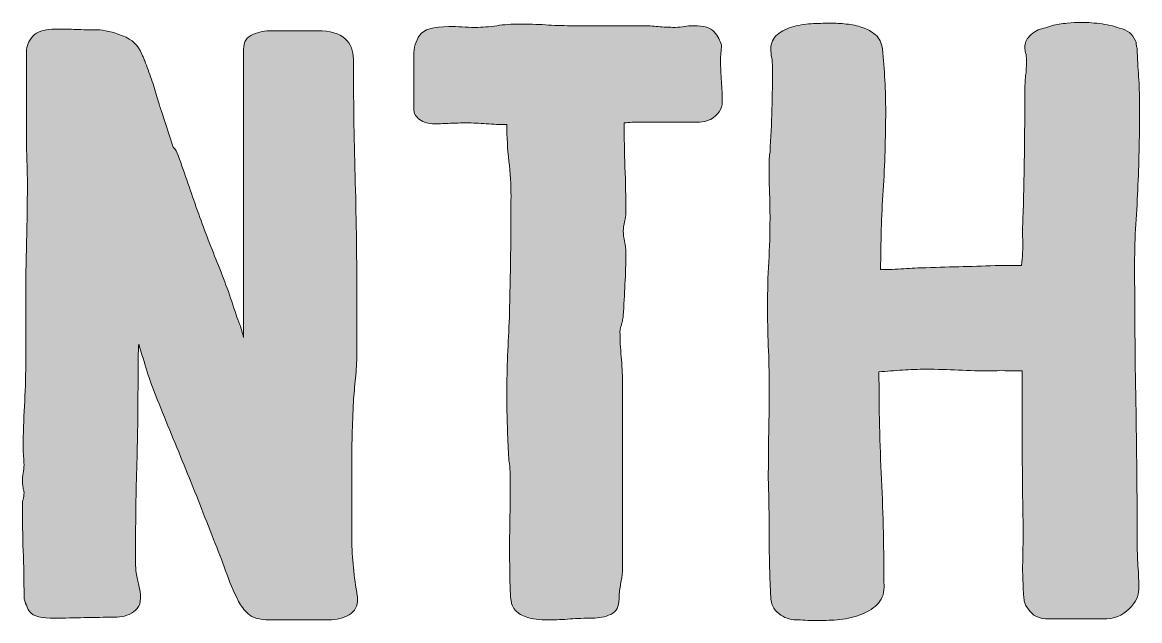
# Model space of a CAD drawing. Header units: inches. Extents: x 97 to 984, y -1026 to -54.
# Drawn here: x 499 to 982.7, y -742.6 to -483.6 of the extents above; entities that cross this region are included whole.
import ezdxf

# ---------------------------------------------------------------- set-up
doc = ezdxf.new("R2010")
doc.units = ezdxf.units.IN
doc.header["$MEASUREMENT"] = 0
doc.layers.add('Layer 1', color=7, linetype='Continuous')

# ---------------------------------------------------------------- blocks, each defined once
blk = doc.blocks.new('block 2')
at = {"layer": 'Layer 1', "true_color": 0x1f9d48}
h = blk.add_hatch(color=114, dxfattribs=at)
h.dxf.hatch_style = 2
edge = h.paths.add_edge_path()
edge.add_spline(control_points=[(931.89, -634.51), (931.89, -634.51), (928.63, -634.51), (928.63, -634.51), (927.66, -634.51), (926.75, -634.51), (925.91, -634.51), (925.06, -634.51), (924.03, -634.39), (922.82, -634.14), (921.85, -634.39), (920.4, -634.51), (918.47, -634.51), (913.62, -634.51), (908.91, -634.39), (904.32, -634.14), (899.72, -633.91), (895, -633.78), (890.16, -633.78), (886.77, -633.78), (883.39, -633.91), (880, -634.14), (876.61, -634.39), (873.23, -634.63), (869.84, -634.87), (869.84, -650.6), (870.21, -666.14), (870.93, -681.5), (871.66, -696.86), (872.02, -712.4), (872.02, -728.13), (872.02, -731.27), (870.99, -733.82), (868.93, -735.75), (866.88, -737.69), (864.34, -739.2), (861.32, -740.28), (858.29, -741.37), (855.08, -742.04), (851.7, -742.28), (848.31, -742.52), (845.41, -742.64), (842.99, -742.64), (841.05, -742.64), (839.36, -742.58), (837.91, -742.46), (836.46, -742.34), (835.13, -742.28), (833.92, -742.28), (831.26, -742.28), (828.78, -741.37), (826.48, -739.56), (824.18, -737.74), (823.03, -735.39), (823.03, -732.48), (822.54, -724.02), (822.31, -715.49), (822.31, -706.9), (822.31, -698.32), (822.18, -689.79), (821.94, -681.32), (821.94, -674.55), (822, -667.84), (822.12, -661.18), (822.25, -654.53), (822.31, -647.81), (822.31, -641.04), (822.31, -635.23), (822.18, -629.43), (821.94, -623.62), (821.7, -617.81), (821.58, -612.01), (821.58, -606.2), (821.58, -599.92), (821.76, -593.63), (822.12, -587.33), (822.49, -581.05), (822.67, -574.76), (822.67, -568.47), (822.67, -565.08), (822.61, -561.57), (822.49, -557.94), (822.36, -554.31), (822.31, -550.81), (822.31, -547.42), (822.31, -546.21), (822.31, -544.94), (822.31, -543.61), (822.31, -542.28), (822.43, -541.01), (822.67, -539.8), (823.4, -527.46), (823.76, -515.12), (823.76, -502.79), (823.76, -501.58), (823.63, -500.31), (823.4, -498.97), (823.15, -497.65), (823.03, -496.38), (823.03, -495.16), (823.03, -492.51), (824, -490.39), (825.94, -488.81), (827.87, -487.24), (830.23, -486.09), (833.01, -485.37), (835.79, -484.64), (838.64, -484.22), (841.54, -484.1), (844.44, -483.98), (846.86, -483.92), (848.8, -483.92), (850.97, -483.92), (853.27, -484.04), (855.69, -484.28), (858.11, -484.52), (860.41, -485), (862.59, -485.73), (864.76, -486.46), (866.7, -487.54), (868.39, -489), (870.08, -490.45), (871.05, -492.51), (871.3, -495.16), (871.78, -499.52), (872.14, -504), (872.38, -508.59), (872.62, -513.19), (872.75, -517.66), (872.75, -522.02), (872.75, -533.63), (872.38, -545.06), (871.66, -556.31), (870.93, -567.56), (870.57, -578.99), (870.57, -590.6), (873.95, -590.6), (877.28, -590.48), (880.55, -590.24), (883.81, -590), (887.02, -589.87), (890.16, -589.87), (895.73, -589.64), (901.11, -589.45), (906.31, -589.33), (911.51, -589.21), (916.77, -589.03), (922.1, -588.79), (922.1, -588.79), (928.99, -588.79), (928.99, -588.79), (928.99, -588.79), (931.53, -588.79), (931.53, -588.79), (932.01, -585.16), (932.19, -581.47), (932.08, -577.72), (931.95, -573.97), (932.01, -570.16), (932.26, -566.29), (932.5, -557.58), (932.68, -548.81), (932.8, -539.98), (932.92, -531.15), (932.98, -522.26), (932.98, -513.31), (932.98, -511.13), (933.1, -508.95), (933.34, -506.78), (933.58, -504.6), (933.71, -502.3), (933.71, -499.88), (933.71, -498.67), (933.58, -497.65), (933.34, -496.8), (933.1, -495.95), (932.98, -495.16), (932.98, -494.44), (932.98, -492.51), (933.58, -490.94), (934.8, -489.72), (936, -488.51), (937.09, -487.67), (938.06, -487.18), (939.03, -486.7), (940.06, -486.34), (941.15, -486.09), (942.24, -485.86), (943.38, -485.49), (944.6, -485), (946.77, -484.52), (949.01, -484.16), (951.31, -483.92), (953.6, -483.68), (955.48, -483.55), (956.93, -483.55), (959.35, -483.55), (962.13, -483.73), (965.28, -484.1), (968.42, -484.46), (971.32, -485.13), (973.99, -486.09), (977.37, -486.82), (979.67, -488.63), (980.88, -491.54), (981.12, -492.02), (981.24, -492.57), (981.24, -493.17), (981.24, -493.78), (981.36, -494.32), (981.61, -494.8), (981.61, -494.8), (981.61, -496.62), (981.61, -496.62), (981.85, -500.73), (982.09, -504.66), (982.33, -508.41), (982.57, -512.16), (982.69, -516.09), (982.69, -520.2), (982.69, -525.77), (982.63, -531.39), (982.51, -537.08), (982.39, -542.76), (982.21, -548.39), (981.97, -553.95), (981.73, -559.76), (981.43, -565.44), (981.06, -571), (980.7, -576.57), (980.52, -582.25), (980.52, -588.06), (980.52, -608.38), (980.7, -628.46), (981.06, -648.3), (981.43, -668.13), (981.61, -688.09), (981.61, -708.17), (981.61, -711.8), (981.73, -715.37), (981.97, -718.87), (982.21, -722.38), (982.33, -725.83), (982.33, -729.22), (982.33, -731.88), (980.94, -734.66), (978.16, -737.56), (975.38, -740.46), (971.56, -741.92), (966.73, -741.92), (966.73, -741.92), (943.51, -741.92), (943.51, -741.92), (939.15, -741.92), (936.12, -740.46), (934.43, -737.56), (933.22, -736.11), (932.62, -734.54), (932.62, -732.85), (932.13, -727.53), (931.95, -722.27), (932.08, -717.06), (932.19, -711.86), (932.26, -706.6), (932.26, -701.27), (932.01, -690.39), (931.89, -679.5), (931.89, -668.62), (931.89, -657.73), (931.89, -646.84), (931.89, -635.96), (931.89, -635.96), (931.89, -634.51), (931.89, -634.51)], knot_values=[0, 0, 0, 0, 1, 1, 1, 2, 2, 2, 3, 3, 3, 4, 4, 4, 5, 5, 5, 6, 6, 6, 7, 7, 7, 8, 8, 8, 9, 9, 9, 10, 10, 10, 11, 11, 11, 12, 12, 12, 13, 13, 13, 14, 14, 14, 15, 15, 15, 16, 16, 16, 17, 17, 17, 18, 18, 18, 19, 19, 19, 20, 20, 20, 21, 21, 21, 22, 22, 22, 23, 23, 23, 24, 24, 24, 25, 25, 25, 26, 26, 26, 27, 27, 27, 28, 28, 28, 29, 29, 29, 30, 30, 30, 31, 31, 31, 32, 32, 32, 33, 33, 33, 34, 34, 34, 35, 35, 35, 36, 36, 36, 37, 37, 37, 38, 38, 38, 39, 39, 39, 40, 40, 40, 41, 41, 41, 42, 42, 42, 43, 43, 43, 44, 44, 44, 45, 45, 45, 46, 46, 46, 47, 47, 47, 48, 48, 48, 49, 49, 49, 50, 50, 50, 51, 51, 51, 52, 52, 52, 53, 53, 53, 54, 54, 54, 55, 55, 55, 56, 56, 56, 57, 57, 57, 58, 58, 58, 59, 59, 59, 60, 60, 60, 61, 61, 61, 62, 62, 62, 63, 63, 63, 64, 64, 64, 65, 65, 65, 66, 66, 66, 67, 67, 67, 68, 68, 68, 69, 69, 69, 70, 70, 70, 71, 71, 71, 72, 72, 72, 73, 73, 73, 74, 74, 74, 75, 75, 75, 76, 76, 76, 77, 77, 77, 78, 78, 78, 79, 79, 79, 80, 80, 80, 81, 81, 81, 82, 82, 82, 83, 83, 83, 84, 84, 84, 85, 85, 85, 86, 86, 86, 87, 87, 87, 88, 88, 88, 89, 89, 89, 90, 90, 90, 91, 91, 91, 91], degree=3, periodic=1)
h = blk.add_hatch(color=114, dxfattribs=at)
h.dxf.hatch_style = 2
edge = h.paths.add_edge_path()
edge.add_spline(control_points=[(594.79, -619.99), (594.79, -619.99), (594.79, -615.28), (594.79, -615.28), (594.79, -615.28), (594.79, -503.87), (594.79, -503.87), (594.79, -503.87), (594.79, -497.71), (594.79, -497.71), (594.79, -497.71), (594.79, -495.16), (594.79, -495.16), (594.79, -492.02), (596.12, -489.9), (598.78, -488.81), (601.44, -487.73), (604.1, -487.18), (606.77, -487.18), (606.77, -487.18), (626.72, -487.18), (626.72, -487.18), (632.29, -487.18), (636.28, -488.33), (638.7, -490.63), (641.11, -492.93), (642.33, -495.89), (642.33, -499.52), (642.33, -516.46), (642.56, -533.27), (643.05, -549.96), (643.53, -566.65), (643.78, -583.59), (643.78, -600.76), (643.78, -600.76), (643.78, -627.25), (643.78, -627.25), (643.78, -630.64), (643.6, -634.09), (643.23, -637.59), (642.87, -641.1), (642.56, -644.55), (642.33, -647.93), (641.84, -657.61), (641.6, -667.23), (641.6, -676.78), (641.6, -686.34), (641.6, -695.96), (641.6, -705.63), (641.6, -714.1), (642.33, -722.32), (643.78, -730.3), (643.78, -730.79), (643.83, -731.27), (643.96, -731.76), (644.08, -732.24), (644.14, -732.73), (644.14, -733.21), (644.14, -736.35), (642.93, -738.65), (640.51, -740.1), (638.09, -741.55), (635.07, -742.28), (631.44, -742.28), (631.44, -742.28), (606.04, -742.28), (606.04, -742.28), (601.68, -742.28), (598.6, -741.43), (596.79, -739.74), (594.97, -738.05), (593.58, -736.23), (592.61, -734.3), (590.44, -729.94), (588.56, -725.53), (586.99, -721.05), (585.41, -716.58), (583.66, -712.04), (581.73, -707.44), (577.85, -697.28), (573.86, -687.19), (569.75, -677.14), (565.64, -667.11), (561.53, -657.01), (557.42, -646.84), (555.72, -642.73), (554.27, -638.74), (553.06, -634.87), (551.85, -631), (550.64, -627.01), (549.43, -622.89), (549.19, -625.56), (549.07, -628.34), (549.07, -631.24), (549.07, -634.14), (549.07, -636.93), (549.07, -639.59), (549.07, -651.92), (548.89, -664.32), (548.52, -676.78), (548.16, -689.24), (547.98, -701.64), (547.98, -713.97), (547.98, -715.19), (547.98, -716.46), (547.98, -717.79), (547.98, -719.12), (548.1, -720.51), (548.34, -721.96), (548.58, -723.9), (548.94, -725.71), (549.43, -727.4), (549.91, -729.1), (550.16, -730.91), (550.16, -732.85), (550.16, -734.78), (549.67, -736.29), (548.71, -737.38), (547.74, -738.47), (546.59, -739.32), (545.26, -739.92), (543.93, -740.53), (542.54, -740.89), (541.09, -741.01), (539.64, -741.13), (538.42, -741.19), (537.46, -741.19), (532.86, -741.19), (528.44, -741.25), (524.21, -741.37), (519.98, -741.5), (515.56, -741.55), (510.97, -741.55), (505.89, -741.55), (502.74, -740.28), (501.53, -737.74), (500.32, -735.2), (499.72, -733.33), (499.72, -732.12), (499.72, -725.35), (499.59, -718.75), (499.36, -712.34), (499.11, -705.94), (498.99, -699.34), (498.99, -692.57), (498.99, -691.6), (499.11, -690.75), (499.36, -690.03), (499.59, -689.3), (499.72, -688.34), (499.72, -687.12), (499.72, -686.64), (499.59, -686.16), (499.36, -685.67), (499.36, -685.19), (499.29, -684.64), (499.17, -684.04), (499.05, -683.44), (498.99, -682.89), (498.99, -682.41), (498.99, -681.2), (499.11, -679.99), (499.36, -678.78), (499.59, -677.57), (499.72, -676.36), (499.72, -675.15), (499.72, -673.94), (499.66, -672.73), (499.54, -671.52), (499.41, -670.31), (499.36, -669.1), (499.36, -667.89), (499.36, -661.6), (499.54, -655.55), (499.9, -649.75), (500.26, -643.94), (500.45, -637.9), (500.45, -631.6), (500.45, -631.6), (500.45, -605.48), (500.45, -605.48), (500.45, -596.77), (500.56, -588.06), (500.81, -579.35), (501.05, -570.64), (501.17, -561.93), (501.17, -553.22), (501.17, -550.08), (501.11, -547), (500.99, -543.97), (500.87, -540.95), (500.81, -537.87), (500.81, -534.72), (500.81, -534.72), (500.81, -496.25), (500.81, -496.25), (500.81, -493.84), (501.71, -491.6), (503.53, -489.54), (505.34, -487.49), (508.67, -486.46), (513.51, -486.46), (516.65, -486.46), (519.61, -486.52), (522.4, -486.64), (525.18, -486.76), (528.14, -486.82), (531.29, -486.82), (534.43, -486.82), (538.12, -487.67), (542.36, -489.36), (546.59, -491.05), (549.31, -493.59), (550.52, -496.98), (550.76, -497.47), (551, -497.95), (551.25, -498.43), (551.49, -498.92), (551.73, -499.52), (551.97, -500.24), (552.46, -501.46), (552.94, -502.73), (553.42, -504.06), (553.9, -505.39), (554.39, -506.78), (554.87, -508.23), (555.84, -510.89), (556.69, -513.55), (557.42, -516.21), (558.14, -518.88), (558.74, -520.81), (559.23, -522.02), (559.23, -522.02), (564.31, -537.62), (564.31, -537.62), (565.27, -538.59), (566, -539.8), (566.49, -541.25), (567.94, -545.37), (569.33, -549.36), (570.66, -553.22), (571.99, -557.1), (573.38, -561.09), (574.83, -565.2), (577.49, -572.7), (580.33, -580.14), (583.36, -587.51), (586.38, -594.9), (589.1, -602.46), (591.52, -610.2), (592.01, -611.41), (592.55, -612.86), (593.16, -614.55), (593.76, -616.24), (594.3, -618.06), (594.79, -619.99)], knot_values=[0, 0, 0, 0, 1, 1, 1, 2, 2, 2, 3, 3, 3, 4, 4, 4, 5, 5, 5, 6, 6, 6, 7, 7, 7, 8, 8, 8, 9, 9, 9, 10, 10, 10, 11, 11, 11, 12, 12, 12, 13, 13, 13, 14, 14, 14, 15, 15, 15, 16, 16, 16, 17, 17, 17, 18, 18, 18, 19, 19, 19, 20, 20, 20, 21, 21, 21, 22, 22, 22, 23, 23, 23, 24, 24, 24, 25, 25, 25, 26, 26, 26, 27, 27, 27, 28, 28, 28, 29, 29, 29, 30, 30, 30, 31, 31, 31, 32, 32, 32, 33, 33, 33, 34, 34, 34, 35, 35, 35, 36, 36, 36, 37, 37, 37, 38, 38, 38, 39, 39, 39, 40, 40, 40, 41, 41, 41, 42, 42, 42, 43, 43, 43, 44, 44, 44, 45, 45, 45, 46, 46, 46, 47, 47, 47, 48, 48, 48, 49, 49, 49, 50, 50, 50, 51, 51, 51, 52, 52, 52, 53, 53, 53, 54, 54, 54, 55, 55, 55, 56, 56, 56, 57, 57, 57, 58, 58, 58, 59, 59, 59, 60, 60, 60, 61, 61, 61, 62, 62, 62, 63, 63, 63, 64, 64, 64, 65, 65, 65, 66, 66, 66, 67, 67, 67, 68, 68, 68, 69, 69, 69, 70, 70, 70, 71, 71, 71, 72, 72, 72, 73, 73, 73, 74, 74, 74, 75, 75, 75, 76, 76, 76, 77, 77, 77, 78, 78, 78, 79, 79, 79, 80, 80, 80, 81, 81, 81, 82, 82, 82, 83, 83, 83, 84, 84, 84, 85, 85, 85, 85], degree=3, periodic=1)
at = {"layer": 'Layer 1', "true_color": 0xea2625}
h = blk.add_hatch(color=20, dxfattribs=at)
h.dxf.hatch_style = 2
edge = h.paths.add_edge_path()
edge.add_spline(control_points=[(759.53, -527.1), (759.53, -533.39), (759.65, -539.8), (759.89, -546.33), (760.13, -552.86), (760.26, -559.39), (760.26, -565.92), (760.26, -567.14), (760.08, -568.47), (759.71, -569.92), (759.35, -571.37), (759.17, -572.7), (759.17, -573.91), (759.17, -575.36), (759.35, -576.87), (759.71, -578.44), (760.08, -580.02), (760.26, -581.65), (760.26, -583.34), (760.26, -587.94), (760.13, -592.48), (759.89, -596.95), (759.65, -601.43), (759.41, -605.97), (759.17, -610.56), (759.17, -611.05), (759.11, -611.46), (758.99, -611.83), (758.86, -612.19), (758.8, -612.62), (758.8, -613.1), (758.56, -613.58), (758.44, -613.95), (758.44, -614.19), (758.44, -614.43), (758.32, -614.79), (758.08, -615.28), (757.84, -616), (757.72, -616.73), (757.72, -617.45), (757.72, -621.08), (757.9, -624.71), (758.26, -628.34), (758.62, -631.97), (758.8, -635.6), (758.8, -639.22), (758.8, -639.22), (758.8, -719.78), (758.8, -719.78), (758.8, -721.72), (758.62, -723.59), (758.26, -725.41), (757.9, -727.22), (757.59, -729.1), (757.35, -731.03), (757.35, -731.03), (757.35, -733.21), (757.35, -733.21), (757.35, -736.6), (756.14, -738.83), (753.73, -739.92), (751.3, -741.01), (748.64, -741.55), (745.74, -741.55), (742.35, -741.55), (739.15, -741.68), (736.13, -741.92), (733.1, -742.16), (730.01, -742.28), (726.87, -742.28), (722.76, -742.28), (719.62, -741.92), (717.44, -741.19), (715.26, -740.46), (713.63, -739.5), (712.54, -738.29), (711.45, -737.08), (710.78, -735.63), (710.54, -733.93), (710.3, -732.24), (710.18, -730.3), (710.18, -728.13), (709.94, -719.91), (709.87, -711.8), (710, -703.81), (710.12, -695.83), (710.18, -687.73), (710.18, -679.5), (710.18, -677.81), (710.06, -676.18), (709.82, -674.6), (709.57, -673.03), (709.46, -671.4), (709.46, -669.7), (709.21, -665.59), (709.03, -661.36), (708.91, -657.01), (708.78, -652.65), (708.73, -648.42), (708.73, -644.3), (708.73, -638.74), (708.85, -633.24), (709.09, -627.79), (709.33, -622.35), (709.57, -616.85), (709.82, -611.28), (710.06, -602.57), (710.24, -593.87), (710.36, -585.16), (710.48, -576.45), (710.54, -567.74), (710.54, -559.03), (710.54, -553.95), (710.24, -548.81), (709.64, -543.61), (709.03, -538.41), (708.73, -533.15), (708.73, -527.82), (705.83, -527.82), (702.86, -527.7), (699.84, -527.46), (696.81, -527.22), (693.97, -527.1), (691.31, -527.1), (688.89, -527.1), (686.53, -527.16), (684.23, -527.28), (681.93, -527.4), (679.7, -527.46), (677.52, -527.46), (674.86, -527.46), (672.68, -526.86), (670.99, -525.65), (669.29, -524.44), (668.45, -522.87), (668.45, -520.93), (668.45, -520.93), (668.45, -497.71), (668.45, -497.71), (668.45, -494.56), (669.29, -491.72), (670.99, -489.18), (672.68, -486.64), (676.91, -485.37), (683.69, -485.37), (685.62, -485.37), (687.5, -485.43), (689.32, -485.55), (691.13, -485.67), (693, -485.73), (694.94, -485.73), (698.08, -485.73), (701.23, -485.49), (704.37, -485), (707.52, -484.52), (710.78, -484.28), (714.17, -484.28), (718.04, -484.28), (721.79, -484.4), (725.42, -484.64), (729.05, -484.89), (732.68, -485), (736.31, -485), (736.31, -485), (767.15, -485), (767.15, -485), (769.57, -485), (771.92, -485.13), (774.23, -485.37), (776.52, -485.61), (779, -485.73), (781.66, -485.73), (783.12, -485.73), (784.44, -485.61), (785.66, -485.37), (786.86, -485.13), (788.2, -485), (789.65, -485), (794, -485), (796.96, -485.91), (798.54, -487.73), (800.11, -489.54), (801.14, -491.42), (801.62, -493.35), (801.62, -494.56), (801.56, -495.71), (801.44, -496.8), (801.32, -497.89), (801.26, -499.04), (801.26, -500.24), (801.26, -503.15), (801.38, -506.11), (801.62, -509.14), (801.86, -512.16), (801.99, -515.12), (801.99, -518.03), (801.99, -521.17), (800.29, -523.71), (796.91, -525.65), (795.21, -526.37), (793.64, -526.73), (792.19, -526.73), (792.19, -526.73), (788.92, -526.73), (788.92, -526.73), (788.92, -526.73), (774.05, -526.73), (774.05, -526.73), (771.38, -526.73), (768.84, -526.73), (766.43, -526.73), (764, -526.73), (761.71, -526.86), (759.53, -527.1)], knot_values=[0, 0, 0, 0, 1, 1, 1, 2, 2, 2, 3, 3, 3, 4, 4, 4, 5, 5, 5, 6, 6, 6, 7, 7, 7, 8, 8, 8, 9, 9, 9, 10, 10, 10, 11, 11, 11, 12, 12, 12, 13, 13, 13, 14, 14, 14, 15, 15, 15, 16, 16, 16, 17, 17, 17, 18, 18, 18, 19, 19, 19, 20, 20, 20, 21, 21, 21, 22, 22, 22, 23, 23, 23, 24, 24, 24, 25, 25, 25, 26, 26, 26, 27, 27, 27, 28, 28, 28, 29, 29, 29, 30, 30, 30, 31, 31, 31, 32, 32, 32, 33, 33, 33, 34, 34, 34, 35, 35, 35, 36, 36, 36, 37, 37, 37, 38, 38, 38, 39, 39, 39, 40, 40, 40, 41, 41, 41, 42, 42, 42, 43, 43, 43, 44, 44, 44, 45, 45, 45, 46, 46, 46, 47, 47, 47, 48, 48, 48, 49, 49, 49, 50, 50, 50, 51, 51, 51, 52, 52, 52, 53, 53, 53, 54, 54, 54, 55, 55, 55, 56, 56, 56, 57, 57, 57, 58, 58, 58, 59, 59, 59, 60, 60, 60, 61, 61, 61, 62, 62, 62, 63, 63, 63, 64, 64, 64, 65, 65, 65, 66, 66, 66, 67, 67, 67, 68, 68, 68, 69, 69, 69, 70, 70, 70, 71, 71, 71, 71], degree=3, periodic=1)
at = {"layer": 'Layer 1', "lineweight": 0}
for points, knots in [([(931.89, -634.51), (931.89, -634.51), (928.63, -634.51), (928.63, -634.51), (927.66, -634.51), (926.75, -634.51), (925.91, -634.51), (925.06, -634.51), (924.03, -634.39), (922.82, -634.14), (921.85, -634.39), (920.4, -634.51), (918.47, -634.51), (913.62, -634.51), (908.91, -634.39), (904.32, -634.14), (899.72, -633.91), (895, -633.78), (890.16, -633.78), (886.77, -633.78), (883.39, -633.91), (880, -634.14), (876.61, -634.39), (873.23, -634.63), (869.84, -634.87), (869.84, -650.6), (870.21, -666.14), (870.93, -681.5), (871.66, -696.86), (872.02, -712.4), (872.02, -728.13), (872.02, -731.27), (870.99, -733.82), (868.93, -735.75), (866.88, -737.69), (864.34, -739.2), (861.32, -740.28), (858.29, -741.37), (855.08, -742.04), (851.7, -742.28), (848.31, -742.52), (845.41, -742.64), (842.99, -742.64), (841.05, -742.64), (839.36, -742.58), (837.91, -742.46), (836.46, -742.34), (835.13, -742.28), (833.92, -742.28), (831.26, -742.28), (828.78, -741.37), (826.48, -739.56), (824.18, -737.74), (823.03, -735.39), (823.03, -732.48), (822.54, -724.02), (822.31, -715.49), (822.31, -706.9), (822.31, -698.32), (822.18, -689.79), (821.94, -681.32), (821.94, -674.55), (822, -667.84), (822.12, -661.18), (822.25, -654.53), (822.31, -647.81), (822.31, -641.04), (822.31, -635.23), (822.18, -629.43), (821.94, -623.62), (821.7, -617.81), (821.58, -612.01), (821.58, -606.2), (821.58, -599.92), (821.76, -593.63), (822.12, -587.33), (822.49, -581.05), (822.67, -574.76), (822.67, -568.47), (822.67, -565.08), (822.61, -561.57), (822.49, -557.94), (822.36, -554.31), (822.31, -550.81), (822.31, -547.42), (822.31, -546.21), (822.31, -544.94), (822.31, -543.61), (822.31, -542.28), (822.43, -541.01), (822.67, -539.8), (823.4, -527.46), (823.76, -515.12), (823.76, -502.79), (823.76, -501.58), (823.63, -500.31), (823.4, -498.97), (823.15, -497.65), (823.03, -496.38), (823.03, -495.16), (823.03, -492.51), (824, -490.39), (825.94, -488.81), (827.87, -487.24), (830.23, -486.09), (833.01, -485.37), (835.79, -484.64), (838.64, -484.22), (841.54, -484.1), (844.44, -483.98), (846.86, -483.92), (848.8, -483.92), (850.97, -483.92), (853.27, -484.04), (855.69, -484.28), (858.11, -484.52), (860.41, -485), (862.59, -485.73), (864.76, -486.46), (866.7, -487.54), (868.39, -489), (870.08, -490.45), (871.05, -492.51), (871.3, -495.16), (871.78, -499.52), (872.14, -504), (872.38, -508.59), (872.62, -513.19), (872.75, -517.66), (872.75, -522.02), (872.75, -533.63), (872.38, -545.06), (871.66, -556.31), (870.93, -567.56), (870.57, -578.99), (870.57, -590.6), (873.95, -590.6), (877.28, -590.48), (880.55, -590.24), (883.81, -590), (887.02, -589.87), (890.16, -589.87), (895.73, -589.64), (901.11, -589.45), (906.31, -589.33), (911.51, -589.21), (916.77, -589.03), (922.1, -588.79), (922.1, -588.79), (928.99, -588.79), (928.99, -588.79), (928.99, -588.79), (931.53, -588.79), (931.53, -588.79), (932.01, -585.16), (932.19, -581.47), (932.08, -577.72), (931.95, -573.97), (932.01, -570.16), (932.26, -566.29), (932.5, -557.58), (932.68, -548.81), (932.8, -539.98), (932.92, -531.15), (932.98, -522.26), (932.98, -513.31), (932.98, -511.13), (933.1, -508.95), (933.34, -506.78), (933.58, -504.6), (933.71, -502.3), (933.71, -499.88), (933.71, -498.67), (933.58, -497.65), (933.34, -496.8), (933.1, -495.95), (932.98, -495.16), (932.98, -494.44), (932.98, -492.51), (933.58, -490.94), (934.8, -489.72), (936, -488.51), (937.09, -487.67), (938.06, -487.18), (939.03, -486.7), (940.06, -486.34), (941.15, -486.09), (942.24, -485.86), (943.38, -485.49), (944.6, -485), (946.77, -484.52), (949.01, -484.16), (951.31, -483.92), (953.6, -483.68), (955.48, -483.55), (956.93, -483.55), (959.35, -483.55), (962.13, -483.73), (965.28, -484.1), (968.42, -484.46), (971.32, -485.13), (973.99, -486.09), (977.37, -486.82), (979.67, -488.63), (980.88, -491.54), (981.12, -492.02), (981.24, -492.57), (981.24, -493.17), (981.24, -493.78), (981.36, -494.32), (981.61, -494.8), (981.61, -494.8), (981.61, -496.62), (981.61, -496.62), (981.85, -500.73), (982.09, -504.66), (982.33, -508.41), (982.57, -512.16), (982.69, -516.09), (982.69, -520.2), (982.69, -525.77), (982.63, -531.39), (982.51, -537.08), (982.39, -542.76), (982.21, -548.39), (981.97, -553.95), (981.73, -559.76), (981.43, -565.44), (981.06, -571), (980.7, -576.57), (980.52, -582.25), (980.52, -588.06), (980.52, -608.38), (980.7, -628.46), (981.06, -648.3), (981.43, -668.13), (981.61, -688.09), (981.61, -708.17), (981.61, -711.8), (981.73, -715.37), (981.97, -718.87), (982.21, -722.38), (982.33, -725.83), (982.33, -729.22), (982.33, -731.88), (980.94, -734.66), (978.16, -737.56), (975.38, -740.46), (971.56, -741.92), (966.73, -741.92), (966.73, -741.92), (943.51, -741.92), (943.51, -741.92), (939.15, -741.92), (936.12, -740.46), (934.43, -737.56), (933.22, -736.11), (932.62, -734.54), (932.62, -732.85), (932.13, -727.53), (931.95, -722.27), (932.08, -717.06), (932.19, -711.86), (932.26, -706.6), (932.26, -701.27), (932.01, -690.39), (931.89, -679.5), (931.89, -668.62), (931.89, -657.73), (931.89, -646.84), (931.89, -635.96), (931.89, -635.96), (931.89, -634.51), (931.89, -634.51)], [0, 0, 0, 0, 1, 1, 1, 2, 2, 2, 3, 3, 3, 4, 4, 4, 5, 5, 5, 6, 6, 6, 7, 7, 7, 8, 8, 8, 9, 9, 9, 10, 10, 10, 11, 11, 11, 12, 12, 12, 13, 13, 13, 14, 14, 14, 15, 15, 15, 16, 16, 16, 17, 17, 17, 18, 18, 18, 19, 19, 19, 20, 20, 20, 21, 21, 21, 22, 22, 22, 23, 23, 23, 24, 24, 24, 25, 25, 25, 26, 26, 26, 27, 27, 27, 28, 28, 28, 29, 29, 29, 30, 30, 30, 31, 31, 31, 32, 32, 32, 33, 33, 33, 34, 34, 34, 35, 35, 35, 36, 36, 36, 37, 37, 37, 38, 38, 38, 39, 39, 39, 40, 40, 40, 41, 41, 41, 42, 42, 42, 43, 43, 43, 44, 44, 44, 45, 45, 45, 46, 46, 46, 47, 47, 47, 48, 48, 48, 49, 49, 49, 50, 50, 50, 51, 51, 51, 52, 52, 52, 53, 53, 53, 54, 54, 54, 55, 55, 55, 56, 56, 56, 57, 57, 57, 58, 58, 58, 59, 59, 59, 60, 60, 60, 61, 61, 61, 62, 62, 62, 63, 63, 63, 64, 64, 64, 65, 65, 65, 66, 66, 66, 67, 67, 67, 68, 68, 68, 69, 69, 69, 70, 70, 70, 71, 71, 71, 72, 72, 72, 73, 73, 73, 74, 74, 74, 75, 75, 75, 76, 76, 76, 77, 77, 77, 78, 78, 78, 79, 79, 79, 80, 80, 80, 81, 81, 81, 82, 82, 82, 83, 83, 83, 84, 84, 84, 85, 85, 85, 86, 86, 86, 87, 87, 87, 88, 88, 88, 89, 89, 89, 90, 90, 90, 91, 91, 91, 91]), ([(594.79, -619.99), (594.79, -619.99), (594.79, -615.28), (594.79, -615.28), (594.79, -615.28), (594.79, -503.87), (594.79, -503.87), (594.79, -503.87), (594.79, -497.71), (594.79, -497.71), (594.79, -497.71), (594.79, -495.16), (594.79, -495.16), (594.79, -492.02), (596.12, -489.9), (598.78, -488.81), (601.44, -487.73), (604.1, -487.18), (606.77, -487.18), (606.77, -487.18), (626.72, -487.18), (626.72, -487.18), (632.29, -487.18), (636.28, -488.33), (638.7, -490.63), (641.11, -492.93), (642.33, -495.89), (642.33, -499.52), (642.33, -516.46), (642.56, -533.27), (643.05, -549.96), (643.53, -566.65), (643.78, -583.59), (643.78, -600.76), (643.78, -600.76), (643.78, -627.25), (643.78, -627.25), (643.78, -630.64), (643.6, -634.09), (643.23, -637.59), (642.87, -641.1), (642.56, -644.55), (642.33, -647.93), (641.84, -657.61), (641.6, -667.23), (641.6, -676.78), (641.6, -686.34), (641.6, -695.96), (641.6, -705.63), (641.6, -714.1), (642.33, -722.32), (643.78, -730.3), (643.78, -730.79), (643.83, -731.27), (643.96, -731.76), (644.08, -732.24), (644.14, -732.73), (644.14, -733.21), (644.14, -736.35), (642.93, -738.65), (640.51, -740.1), (638.09, -741.55), (635.07, -742.28), (631.44, -742.28), (631.44, -742.28), (606.04, -742.28), (606.04, -742.28), (601.68, -742.28), (598.6, -741.43), (596.79, -739.74), (594.97, -738.05), (593.58, -736.23), (592.61, -734.3), (590.44, -729.94), (588.56, -725.53), (586.99, -721.05), (585.41, -716.58), (583.66, -712.04), (581.73, -707.44), (577.85, -697.28), (573.86, -687.19), (569.75, -677.14), (565.64, -667.11), (561.53, -657.01), (557.42, -646.84), (555.72, -642.73), (554.27, -638.74), (553.06, -634.87), (551.85, -631), (550.64, -627.01), (549.43, -622.89), (549.19, -625.56), (549.07, -628.34), (549.07, -631.24), (549.07, -634.14), (549.07, -636.93), (549.07, -639.59), (549.07, -651.92), (548.89, -664.32), (548.52, -676.78), (548.16, -689.24), (547.98, -701.64), (547.98, -713.97), (547.98, -715.19), (547.98, -716.46), (547.98, -717.79), (547.98, -719.12), (548.1, -720.51), (548.34, -721.96), (548.58, -723.9), (548.94, -725.71), (549.43, -727.4), (549.91, -729.1), (550.16, -730.91), (550.16, -732.85), (550.16, -734.78), (549.67, -736.29), (548.71, -737.38), (547.74, -738.47), (546.59, -739.32), (545.26, -739.92), (543.93, -740.53), (542.54, -740.89), (541.09, -741.01), (539.64, -741.13), (538.42, -741.19), (537.46, -741.19), (532.86, -741.19), (528.44, -741.25), (524.21, -741.37), (519.98, -741.5), (515.56, -741.55), (510.97, -741.55), (505.89, -741.55), (502.74, -740.28), (501.53, -737.74), (500.32, -735.2), (499.72, -733.33), (499.72, -732.12), (499.72, -725.35), (499.59, -718.75), (499.36, -712.34), (499.11, -705.94), (498.99, -699.34), (498.99, -692.57), (498.99, -691.6), (499.11, -690.75), (499.36, -690.03), (499.59, -689.3), (499.72, -688.34), (499.72, -687.12), (499.72, -686.64), (499.59, -686.16), (499.36, -685.67), (499.36, -685.19), (499.29, -684.64), (499.17, -684.04), (499.05, -683.44), (498.99, -682.89), (498.99, -682.41), (498.99, -681.2), (499.11, -679.99), (499.36, -678.78), (499.59, -677.57), (499.72, -676.36), (499.72, -675.15), (499.72, -673.94), (499.66, -672.73), (499.54, -671.52), (499.41, -670.31), (499.36, -669.1), (499.36, -667.89), (499.36, -661.6), (499.54, -655.55), (499.9, -649.75), (500.26, -643.94), (500.45, -637.9), (500.45, -631.6), (500.45, -631.6), (500.45, -605.48), (500.45, -605.48), (500.45, -596.77), (500.56, -588.06), (500.81, -579.35), (501.05, -570.64), (501.17, -561.93), (501.17, -553.22), (501.17, -550.08), (501.11, -547), (500.99, -543.97), (500.87, -540.95), (500.81, -537.87), (500.81, -534.72), (500.81, -534.72), (500.81, -496.25), (500.81, -496.25), (500.81, -493.84), (501.71, -491.6), (503.53, -489.54), (505.34, -487.49), (508.67, -486.46), (513.51, -486.46), (516.65, -486.46), (519.61, -486.52), (522.4, -486.64), (525.18, -486.76), (528.14, -486.82), (531.29, -486.82), (534.43, -486.82), (538.12, -487.67), (542.36, -489.36), (546.59, -491.05), (549.31, -493.59), (550.52, -496.98), (550.76, -497.47), (551, -497.95), (551.25, -498.43), (551.49, -498.92), (551.73, -499.52), (551.97, -500.24), (552.46, -501.46), (552.94, -502.73), (553.42, -504.06), (553.9, -505.39), (554.39, -506.78), (554.87, -508.23), (555.84, -510.89), (556.69, -513.55), (557.42, -516.21), (558.14, -518.88), (558.74, -520.81), (559.23, -522.02), (559.23, -522.02), (564.31, -537.62), (564.31, -537.62), (565.27, -538.59), (566, -539.8), (566.49, -541.25), (567.94, -545.37), (569.33, -549.36), (570.66, -553.22), (571.99, -557.1), (573.38, -561.09), (574.83, -565.2), (577.49, -572.7), (580.33, -580.14), (583.36, -587.51), (586.38, -594.9), (589.1, -602.46), (591.52, -610.2), (592.01, -611.41), (592.55, -612.86), (593.16, -614.55), (593.76, -616.24), (594.3, -618.06), (594.79, -619.99)], [0, 0, 0, 0, 1, 1, 1, 2, 2, 2, 3, 3, 3, 4, 4, 4, 5, 5, 5, 6, 6, 6, 7, 7, 7, 8, 8, 8, 9, 9, 9, 10, 10, 10, 11, 11, 11, 12, 12, 12, 13, 13, 13, 14, 14, 14, 15, 15, 15, 16, 16, 16, 17, 17, 17, 18, 18, 18, 19, 19, 19, 20, 20, 20, 21, 21, 21, 22, 22, 22, 23, 23, 23, 24, 24, 24, 25, 25, 25, 26, 26, 26, 27, 27, 27, 28, 28, 28, 29, 29, 29, 30, 30, 30, 31, 31, 31, 32, 32, 32, 33, 33, 33, 34, 34, 34, 35, 35, 35, 36, 36, 36, 37, 37, 37, 38, 38, 38, 39, 39, 39, 40, 40, 40, 41, 41, 41, 42, 42, 42, 43, 43, 43, 44, 44, 44, 45, 45, 45, 46, 46, 46, 47, 47, 47, 48, 48, 48, 49, 49, 49, 50, 50, 50, 51, 51, 51, 52, 52, 52, 53, 53, 53, 54, 54, 54, 55, 55, 55, 56, 56, 56, 57, 57, 57, 58, 58, 58, 59, 59, 59, 60, 60, 60, 61, 61, 61, 62, 62, 62, 63, 63, 63, 64, 64, 64, 65, 65, 65, 66, 66, 66, 67, 67, 67, 68, 68, 68, 69, 69, 69, 70, 70, 70, 71, 71, 71, 72, 72, 72, 73, 73, 73, 74, 74, 74, 75, 75, 75, 76, 76, 76, 77, 77, 77, 78, 78, 78, 79, 79, 79, 80, 80, 80, 81, 81, 81, 82, 82, 82, 83, 83, 83, 84, 84, 84, 85, 85, 85, 85]), ([(759.53, -527.1), (759.53, -533.39), (759.65, -539.8), (759.89, -546.33), (760.13, -552.86), (760.26, -559.39), (760.26, -565.92), (760.26, -567.14), (760.08, -568.47), (759.71, -569.92), (759.35, -571.37), (759.17, -572.7), (759.17, -573.91), (759.17, -575.36), (759.35, -576.87), (759.71, -578.44), (760.08, -580.02), (760.26, -581.65), (760.26, -583.34), (760.26, -587.94), (760.13, -592.48), (759.89, -596.95), (759.65, -601.43), (759.41, -605.97), (759.17, -610.56), (759.17, -611.05), (759.11, -611.46), (758.99, -611.83), (758.86, -612.19), (758.8, -612.62), (758.8, -613.1), (758.56, -613.58), (758.44, -613.95), (758.44, -614.19), (758.44, -614.43), (758.32, -614.79), (758.08, -615.28), (757.84, -616), (757.72, -616.73), (757.72, -617.45), (757.72, -621.08), (757.9, -624.71), (758.26, -628.34), (758.62, -631.97), (758.8, -635.6), (758.8, -639.22), (758.8, -639.22), (758.8, -719.78), (758.8, -719.78), (758.8, -721.72), (758.62, -723.59), (758.26, -725.41), (757.9, -727.22), (757.59, -729.1), (757.35, -731.03), (757.35, -731.03), (757.35, -733.21), (757.35, -733.21), (757.35, -736.6), (756.14, -738.83), (753.73, -739.92), (751.3, -741.01), (748.64, -741.55), (745.74, -741.55), (742.35, -741.55), (739.15, -741.68), (736.13, -741.92), (733.1, -742.16), (730.01, -742.28), (726.87, -742.28), (722.76, -742.28), (719.62, -741.92), (717.44, -741.19), (715.26, -740.46), (713.63, -739.5), (712.54, -738.29), (711.45, -737.08), (710.78, -735.63), (710.54, -733.93), (710.3, -732.24), (710.18, -730.3), (710.18, -728.13), (709.94, -719.91), (709.87, -711.8), (710, -703.81), (710.12, -695.83), (710.18, -687.73), (710.18, -679.5), (710.18, -677.81), (710.06, -676.18), (709.82, -674.6), (709.57, -673.03), (709.46, -671.4), (709.46, -669.7), (709.21, -665.59), (709.03, -661.36), (708.91, -657.01), (708.78, -652.65), (708.73, -648.42), (708.73, -644.3), (708.73, -638.74), (708.85, -633.24), (709.09, -627.79), (709.33, -622.35), (709.57, -616.85), (709.82, -611.28), (710.06, -602.57), (710.24, -593.87), (710.36, -585.16), (710.48, -576.45), (710.54, -567.74), (710.54, -559.03), (710.54, -553.95), (710.24, -548.81), (709.64, -543.61), (709.03, -538.41), (708.73, -533.15), (708.73, -527.82), (705.83, -527.82), (702.86, -527.7), (699.84, -527.46), (696.81, -527.22), (693.97, -527.1), (691.31, -527.1), (688.89, -527.1), (686.53, -527.16), (684.23, -527.28), (681.93, -527.4), (679.7, -527.46), (677.52, -527.46), (674.86, -527.46), (672.68, -526.86), (670.99, -525.65), (669.29, -524.44), (668.45, -522.87), (668.45, -520.93), (668.45, -520.93), (668.45, -497.71), (668.45, -497.71), (668.45, -494.56), (669.29, -491.72), (670.99, -489.18), (672.68, -486.64), (676.91, -485.37), (683.69, -485.37), (685.62, -485.37), (687.5, -485.43), (689.32, -485.55), (691.13, -485.67), (693, -485.73), (694.94, -485.73), (698.08, -485.73), (701.23, -485.49), (704.37, -485), (707.52, -484.52), (710.78, -484.28), (714.17, -484.28), (718.04, -484.28), (721.79, -484.4), (725.42, -484.64), (729.05, -484.89), (732.68, -485), (736.31, -485), (736.31, -485), (767.15, -485), (767.15, -485), (769.57, -485), (771.92, -485.13), (774.23, -485.37), (776.52, -485.61), (779, -485.73), (781.66, -485.73), (783.12, -485.73), (784.44, -485.61), (785.66, -485.37), (786.86, -485.13), (788.2, -485), (789.65, -485), (794, -485), (796.96, -485.91), (798.54, -487.73), (800.11, -489.54), (801.14, -491.42), (801.62, -493.35), (801.62, -494.56), (801.56, -495.71), (801.44, -496.8), (801.32, -497.89), (801.26, -499.04), (801.26, -500.24), (801.26, -503.15), (801.38, -506.11), (801.62, -509.14), (801.86, -512.16), (801.99, -515.12), (801.99, -518.03), (801.99, -521.17), (800.29, -523.71), (796.91, -525.65), (795.21, -526.37), (793.64, -526.73), (792.19, -526.73), (792.19, -526.73), (788.92, -526.73), (788.92, -526.73), (788.92, -526.73), (774.05, -526.73), (774.05, -526.73), (771.38, -526.73), (768.84, -526.73), (766.43, -526.73), (764, -526.73), (761.71, -526.86), (759.53, -527.1)], [0, 0, 0, 0, 1, 1, 1, 2, 2, 2, 3, 3, 3, 4, 4, 4, 5, 5, 5, 6, 6, 6, 7, 7, 7, 8, 8, 8, 9, 9, 9, 10, 10, 10, 11, 11, 11, 12, 12, 12, 13, 13, 13, 14, 14, 14, 15, 15, 15, 16, 16, 16, 17, 17, 17, 18, 18, 18, 19, 19, 19, 20, 20, 20, 21, 21, 21, 22, 22, 22, 23, 23, 23, 24, 24, 24, 25, 25, 25, 26, 26, 26, 27, 27, 27, 28, 28, 28, 29, 29, 29, 30, 30, 30, 31, 31, 31, 32, 32, 32, 33, 33, 33, 34, 34, 34, 35, 35, 35, 36, 36, 36, 37, 37, 37, 38, 38, 38, 39, 39, 39, 40, 40, 40, 41, 41, 41, 42, 42, 42, 43, 43, 43, 44, 44, 44, 45, 45, 45, 46, 46, 46, 47, 47, 47, 48, 48, 48, 49, 49, 49, 50, 50, 50, 51, 51, 51, 52, 52, 52, 53, 53, 53, 54, 54, 54, 55, 55, 55, 56, 56, 56, 57, 57, 57, 58, 58, 58, 59, 59, 59, 60, 60, 60, 61, 61, 61, 62, 62, 62, 63, 63, 63, 64, 64, 64, 65, 65, 65, 66, 66, 66, 67, 67, 67, 68, 68, 68, 69, 69, 69, 70, 70, 70, 71, 71, 71, 71])]:
    blk.add_open_spline(points, degree=3, knots=knots, dxfattribs=at)

msp = doc.modelspace()

# ---------------------------------------------------------------- block references
at = {"layer": 'Layer 1'}
msp.add_blockref('block 2', (0, 0), dxfattribs=at)

doc.saveas('drawing.dxf')
